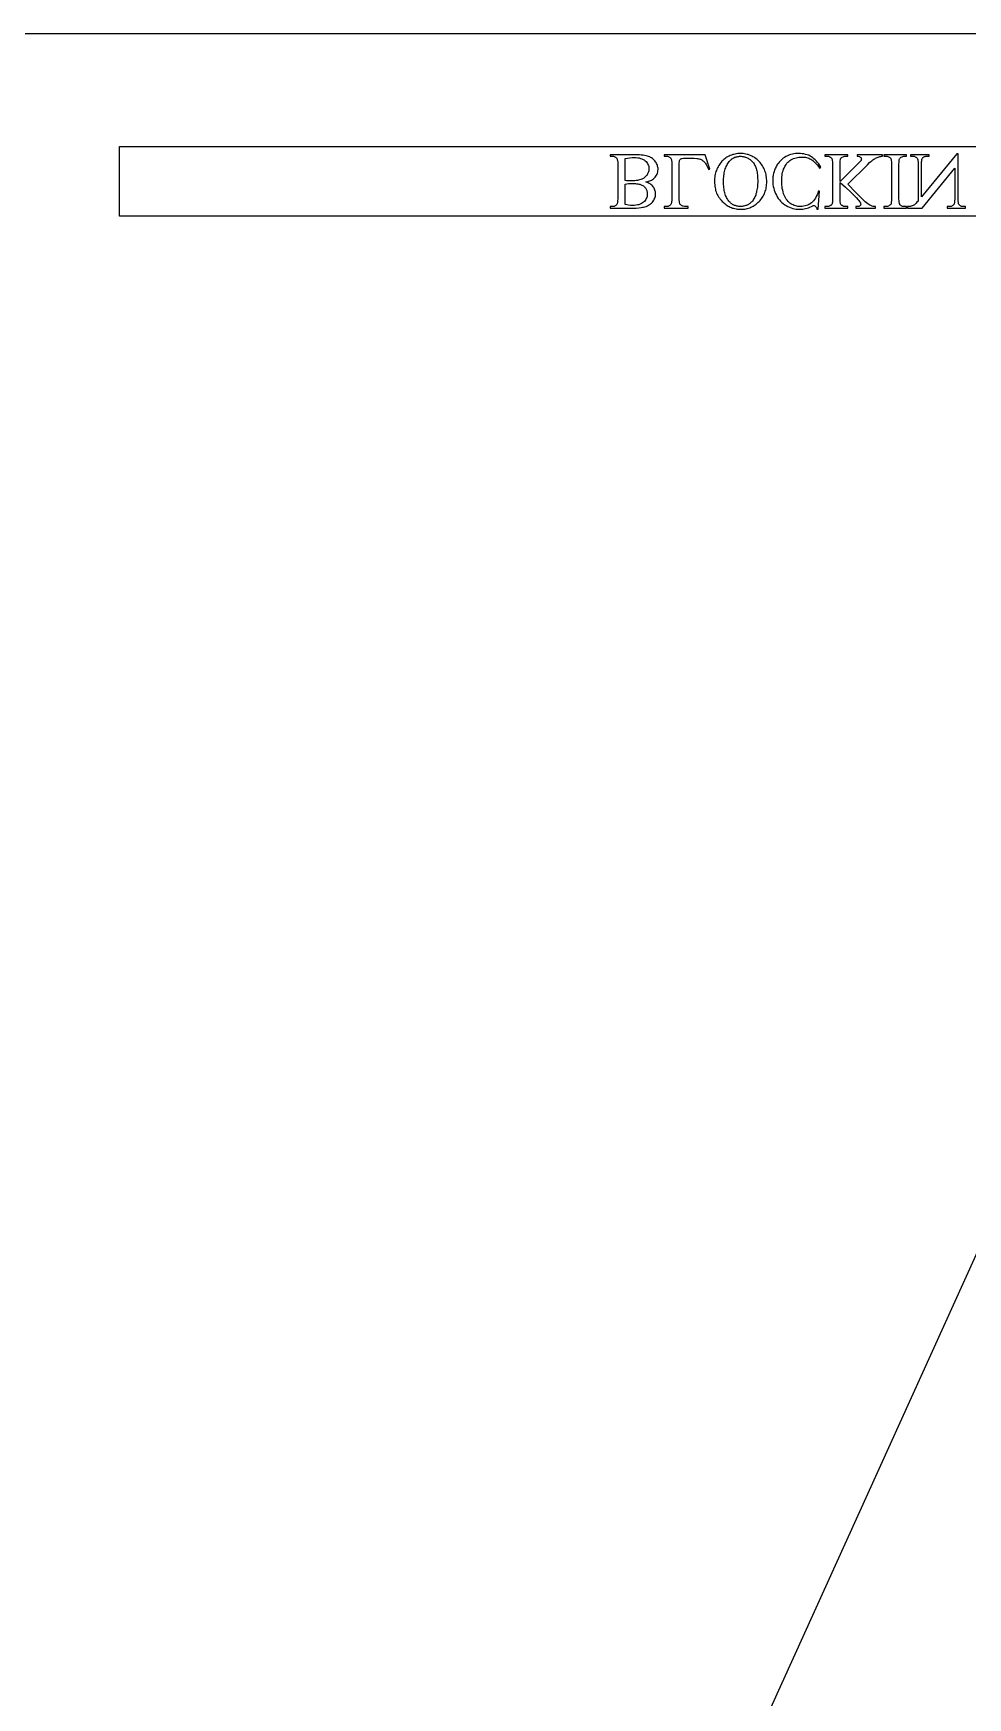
# Model space of a CAD drawing. Extents: x 3 to 160, y -23 to 46.
# Drawn here: x 128.57 to 135.27, y 33 to 44.93 of the extents above; entities that cross this region are included whole.
import ezdxf

# ---------------------------------------------------------------- set-up
doc = ezdxf.new("R2010")
doc.units = 0
doc.layers.add('LAYER_1', color=18, linetype='CONTINUOUS')

msp = doc.modelspace()

# ---------------------------------------------------------------- linework, layer by layer
at = {"layer": 'LAYER_1'}
msp.add_lwpolyline([(98.13, 44.934), (152.473, 44.934)], dxfattribs=at)
msp.add_lwpolyline([(98.13, 44.934), (152.473, 44.934)], dxfattribs=at)
msp.add_lwpolyline([(98.13, 44.934), (152.473, 44.934)], dxfattribs=at)
for points in [[(129.192, 44.122), (139.192, 44.122), (139.192, 43.622), (129.192, 43.622)], [(129.192, 44.122), (139.192, 44.122), (139.192, 43.622), (129.192, 43.622)], [(132.966, 43.868), (132.976, 43.87), (132.985, 43.873), (132.993, 43.876), (133.001, 43.879), (133.008, 43.882), (133.014, 43.886), (133.02, 43.891), (133.025, 43.895), (133.032, 43.902), (133.037, 43.909), (133.042, 43.916), (133.046, 43.924), (133.049, 43.932), (133.051, 43.94), (133.052, 43.949), (133.053, 43.958), (133.053, 43.966), (133.052, 43.973), (133.05, 43.98), (133.048, 43.986), (133.046, 43.993), (133.043, 44), (133.039, 44.007), (133.035, 44.013), (133.03, 44.019), (133.025, 44.025), (133.019, 44.031), (133.013, 44.036), (133.007, 44.04), (133, 44.044), (132.993, 44.048), (132.985, 44.051), (132.977, 44.054), (132.967, 44.056), (132.957, 44.058), (132.946, 44.06), (132.933, 44.061), (132.919, 44.062), (132.905, 44.063), (132.889, 44.063), (132.709, 44.063), (132.709, 44.053), (132.723, 44.053), (132.729, 44.052), (132.734, 44.052), (132.739, 44.051), (132.744, 44.049), (132.748, 44.047), (132.751, 44.044), (132.755, 44.041), (132.758, 44.037), (132.759, 44.035), (132.76, 44.031), (132.761, 44.027), (132.762, 44.022), (132.764, 44.01), (132.764, 43.995), (132.764, 43.748), (132.763, 43.732), (132.763, 43.725), (132.762, 43.719), (132.761, 43.714), (132.759, 43.71), (132.758, 43.706), (132.756, 43.703), (132.753, 43.701), (132.75, 43.698), (132.746, 43.696), (132.742, 43.694), (132.738, 43.693), (132.733, 43.692), (132.728, 43.691), (132.723, 43.691), (132.709, 43.691), (132.709, 43.681), (132.874, 43.681), (132.896, 43.681), (132.916, 43.682), (132.933, 43.684), (132.941, 43.686), (132.948, 43.687), (132.958, 43.69), (132.968, 43.693), (132.977, 43.697), (132.985, 43.701), (132.993, 43.706), (133, 43.711), (133.007, 43.717), (133.013, 43.723), (133.018, 43.73), (133.023, 43.737), (133.026, 43.744), (133.03, 43.751), (133.032, 43.759), (133.034, 43.766), (133.035, 43.774), (133.035, 43.783), (133.035, 43.79), (133.034, 43.797), (133.033, 43.803), (133.031, 43.81), (133.028, 43.816), (133.025, 43.823), (133.022, 43.828), (133.018, 43.834), (133.013, 43.84), (133.008, 43.845), (133.002, 43.85), (132.996, 43.854), (132.989, 43.858), (132.982, 43.862), (132.974, 43.865)], [(133.416, 43.957), (133.425, 43.959), (133.392, 44.063), (133.096, 44.063), (133.096, 44.053), (133.11, 44.053), (133.116, 44.052), (133.122, 44.052), (133.127, 44.05), (133.131, 44.049), (133.135, 44.047), (133.139, 44.044), (133.142, 44.041), (133.145, 44.037), (133.146, 44.034), (133.148, 44.031), (133.149, 44.027), (133.15, 44.022), (133.151, 44.01), (133.151, 43.995), (133.151, 43.748), (133.151, 43.732), (133.15, 43.725), (133.149, 43.719), (133.148, 43.714), (133.147, 43.71), (133.145, 43.706), (133.143, 43.703), (133.14, 43.701), (133.137, 43.698), (133.133, 43.696), (133.129, 43.694), (133.125, 43.693), (133.121, 43.692), (133.116, 43.691), (133.11, 43.691), (133.096, 43.691), (133.096, 43.681), (133.269, 43.681), (133.269, 43.691), (133.255, 43.691), (133.243, 43.692), (133.234, 43.694), (133.23, 43.695), (133.226, 43.697), (133.221, 43.7), (133.216, 43.703), (133.212, 43.707), (133.21, 43.712), (133.209, 43.714), (133.208, 43.718), (133.206, 43.727), (133.205, 43.739), (133.205, 43.755), (133.205, 43.995), (133.205, 44.006), (133.206, 44.015), (133.208, 44.022), (133.21, 44.027), (133.212, 44.03), (133.214, 44.032), (133.217, 44.034), (133.22, 44.036), (133.226, 44.037), (133.235, 44.038), (133.248, 44.039), (133.264, 44.039), (133.292, 44.039), (133.312, 44.038), (133.33, 44.037), (133.337, 44.036), (133.343, 44.035), (133.349, 44.034), (133.354, 44.032), (133.358, 44.031), (133.363, 44.029), (133.367, 44.026), (133.371, 44.023), (133.375, 44.02), (133.379, 44.017), (133.386, 44.009), (133.39, 44.005), (133.394, 44), (133.397, 43.994), (133.401, 43.988), (133.408, 43.974)], [(133.649, 43.672), (133.658, 43.672), (133.667, 43.673), (133.676, 43.674), (133.685, 43.675), (133.693, 43.677), (133.702, 43.68), (133.71, 43.683), (133.718, 43.686), (133.726, 43.69), (133.734, 43.694), (133.742, 43.699), (133.749, 43.704), (133.757, 43.709), (133.764, 43.715), (133.771, 43.722), (133.778, 43.728), (133.784, 43.736), (133.79, 43.743), (133.796, 43.751), (133.802, 43.758), (133.806, 43.767), (133.811, 43.775), (133.815, 43.783), (133.819, 43.792), (133.822, 43.801), (133.825, 43.81), (133.827, 43.819), (133.829, 43.829), (133.83, 43.839), (133.831, 43.849), (133.832, 43.859), (133.832, 43.87), (133.832, 43.88), (133.831, 43.891), (133.83, 43.901), (133.829, 43.911), (133.827, 43.921), (133.825, 43.931), (133.822, 43.94), (133.819, 43.949), (133.815, 43.958), (133.811, 43.967), (133.806, 43.975), (133.801, 43.984), (133.796, 43.992), (133.79, 44), (133.784, 44.007), (133.777, 44.014), (133.77, 44.021), (133.763, 44.028), (133.756, 44.034), (133.748, 44.04), (133.741, 44.045), (133.733, 44.049), (133.725, 44.054), (133.716, 44.058), (133.708, 44.061), (133.699, 44.064), (133.691, 44.066), (133.682, 44.068), (133.673, 44.07), (133.663, 44.071), (133.654, 44.072), (133.644, 44.072), (133.634, 44.072), (133.625, 44.071), (133.615, 44.07), (133.606, 44.068), (133.597, 44.066), (133.588, 44.064), (133.58, 44.061), (133.571, 44.058), (133.563, 44.054), (133.555, 44.05), (133.547, 44.045), (133.54, 44.04), (133.532, 44.035), (133.525, 44.029), (133.518, 44.023), (133.511, 44.016), (133.505, 44.009), (133.499, 44.001), (133.493, 43.994), (133.488, 43.986), (133.483, 43.977), (133.479, 43.969), (133.475, 43.96), (133.471, 43.951), (133.468, 43.942), (133.465, 43.933), (133.463, 43.923), (133.461, 43.913), (133.46, 43.903), (133.458, 43.892), (133.458, 43.882), (133.458, 43.87), (133.458, 43.859), (133.459, 43.848), (133.46, 43.838), (133.462, 43.827), (133.464, 43.817), (133.466, 43.807), (133.47, 43.797), (133.473, 43.788), (133.477, 43.779), (133.482, 43.77), (133.487, 43.761), (133.493, 43.753), (133.499, 43.745), (133.505, 43.737), (133.512, 43.729), (133.52, 43.722), (133.527, 43.716), (133.534, 43.71), (133.541, 43.705), (133.548, 43.7), (133.555, 43.695), (133.563, 43.691), (133.571, 43.688), (133.579, 43.684), (133.587, 43.681), (133.595, 43.679), (133.604, 43.677), (133.612, 43.675), (133.621, 43.674), (133.63, 43.673), (133.639, 43.672)], [(134.202, 43.672), (134.211, 43.802), (134.202, 43.802), (134.198, 43.788), (134.193, 43.775), (134.187, 43.763), (134.181, 43.752), (134.175, 43.742), (134.168, 43.733), (134.16, 43.725), (134.152, 43.718), (134.144, 43.712), (134.135, 43.707), (134.126, 43.702), (134.117, 43.699), (134.107, 43.696), (134.096, 43.694), (134.086, 43.693), (134.075, 43.692), (134.065, 43.693), (134.056, 43.693), (134.047, 43.695), (134.038, 43.697), (134.03, 43.7), (134.022, 43.703), (134.014, 43.707), (134.006, 43.712), (133.998, 43.717), (133.991, 43.723), (133.985, 43.729), (133.978, 43.737), (133.972, 43.745), (133.967, 43.753), (133.962, 43.763), (133.957, 43.773), (133.953, 43.784), (133.95, 43.796), (133.947, 43.808), (133.944, 43.821), (133.942, 43.834), (133.941, 43.848), (133.94, 43.863), (133.94, 43.878), (133.94, 43.891), (133.941, 43.903), (133.942, 43.915), (133.944, 43.927), (133.946, 43.938), (133.949, 43.948), (133.952, 43.959), (133.956, 43.968), (133.961, 43.978), (133.966, 43.986), (133.971, 43.994), (133.977, 44.002), (133.984, 44.009), (133.991, 44.015), (133.998, 44.021), (134.006, 44.027), (134.015, 44.032), (134.024, 44.036), (134.033, 44.039), (134.042, 44.042), (134.052, 44.044), (134.062, 44.046), (134.072, 44.047), (134.083, 44.047), (134.092, 44.047), (134.101, 44.046), (134.109, 44.045), (134.118, 44.043), (134.126, 44.041), (134.134, 44.038), (134.141, 44.035), (134.148, 44.031), (134.156, 44.027), (134.163, 44.021), (134.171, 44.015), (134.178, 44.007), (134.186, 43.999), (134.194, 43.99), (134.203, 43.979), (134.211, 43.968), (134.22, 43.973), (134.213, 43.986), (134.205, 43.997), (134.197, 44.008), (134.189, 44.018), (134.18, 44.027), (134.171, 44.035), (134.162, 44.042), (134.153, 44.048), (134.143, 44.054), (134.133, 44.059), (134.122, 44.063), (134.111, 44.066), (134.099, 44.069), (134.087, 44.07), (134.075, 44.072), (134.062, 44.072), (134.05, 44.072), (134.038, 44.071), (134.027, 44.069), (134.017, 44.067), (134.006, 44.065), (133.996, 44.062), (133.987, 44.058), (133.977, 44.054), (133.968, 44.05), (133.96, 44.044), (133.951, 44.039), (133.943, 44.032), (133.935, 44.025), (133.928, 44.018), (133.921, 44.01), (133.914, 44.001), (133.91, 43.995), (133.905, 43.988), (133.901, 43.981), (133.897, 43.974), (133.894, 43.967), (133.891, 43.959), (133.888, 43.952), (133.885, 43.944), (133.883, 43.936), (133.881, 43.929), (133.879, 43.92), (133.878, 43.912), (133.877, 43.904), (133.876, 43.895), (133.876, 43.887), (133.875, 43.878), (133.876, 43.864), (133.877, 43.85), (133.879, 43.836), (133.882, 43.823), (133.885, 43.81), (133.89, 43.797), (133.895, 43.785), (133.901, 43.773), (133.908, 43.761), (133.915, 43.75), (133.923, 43.74), (133.932, 43.73), (133.941, 43.721), (133.95, 43.713), (133.961, 43.705), (133.972, 43.698), (133.983, 43.692), (133.995, 43.687), (134.007, 43.682), (134.019, 43.678), (134.031, 43.676), (134.044, 43.674), (134.057, 43.672), (134.07, 43.672), (134.08, 43.672), (134.091, 43.673), (134.101, 43.675), (134.111, 43.677), (134.121, 43.68), (134.132, 43.683), (134.142, 43.687), (134.152, 43.692), (134.157, 43.695), (134.162, 43.697), (134.166, 43.698), (134.169, 43.698), (134.172, 43.698), (134.176, 43.697), (134.179, 43.695), (134.182, 43.693), (134.185, 43.689), (134.188, 43.684), (134.191, 43.678), (134.192, 43.672)], [(134.413, 43.851), (134.554, 43.991), (134.57, 44.007), (134.578, 44.014), (134.586, 44.02), (134.593, 44.026), (134.6, 44.031), (134.606, 44.035), (134.613, 44.038), (134.619, 44.041), (134.625, 44.044), (134.631, 44.046), (134.637, 44.048), (134.643, 44.05), (134.65, 44.051), (134.656, 44.052), (134.662, 44.053), (134.662, 44.063), (134.48, 44.063), (134.48, 44.053), (134.488, 44.052), (134.494, 44.051), (134.499, 44.05), (134.503, 44.047), (134.507, 44.044), (134.509, 44.041), (134.51, 44.038), (134.511, 44.035), (134.511, 44.032), (134.51, 44.029), (134.509, 44.026), (134.508, 44.023), (134.506, 44.02), (134.502, 44.015), (134.49, 44.003), (134.358, 43.872), (134.358, 43.995), (134.359, 44.009), (134.359, 44.02), (134.36, 44.028), (134.362, 44.034), (134.364, 44.037), (134.366, 44.04), (134.37, 44.043), (134.374, 44.046), (134.38, 44.049), (134.386, 44.051), (134.393, 44.052), (134.4, 44.053), (134.413, 44.053), (134.413, 44.063), (134.249, 44.063), (134.249, 44.053), (134.263, 44.053), (134.269, 44.053), (134.274, 44.052), (134.279, 44.051), (134.283, 44.049), (134.288, 44.047), (134.291, 44.045), (134.295, 44.042), (134.297, 44.039), (134.299, 44.036), (134.3, 44.033), (134.302, 44.029), (134.302, 44.024), (134.304, 44.011), (134.304, 43.995), (134.304, 43.748), (134.304, 43.735), (134.303, 43.724), (134.302, 43.716), (134.301, 43.71), (134.299, 43.706), (134.296, 43.703), (134.293, 43.7), (134.289, 43.698), (134.283, 43.695), (134.276, 43.693), (134.27, 43.692), (134.263, 43.691), (134.249, 43.691), (134.249, 43.681), (134.413, 43.681), (134.413, 43.691), (134.4, 43.691), (134.393, 43.691), (134.386, 43.693), (134.38, 43.695), (134.374, 43.698), (134.37, 43.7), (134.366, 43.703), (134.364, 43.707), (134.362, 43.711), (134.36, 43.717), (134.359, 43.725), (134.359, 43.735), (134.358, 43.748), (134.358, 43.865), (134.397, 43.83), (134.435, 43.794), (134.451, 43.779), (134.464, 43.766), (134.476, 43.754), (134.485, 43.743), (134.493, 43.734), (134.498, 43.727), (134.502, 43.722), (134.504, 43.717), (134.505, 43.712), (134.506, 43.707), (134.506, 43.704), (134.504, 43.701), (134.503, 43.699), (134.5, 43.696), (134.496, 43.694), (134.492, 43.692), (134.486, 43.691), (134.48, 43.691), (134.471, 43.691), (134.471, 43.681), (134.612, 43.681), (134.612, 43.691), (134.606, 43.691), (134.6, 43.692), (134.594, 43.693), (134.589, 43.694), (134.584, 43.696), (134.578, 43.699), (134.571, 43.702), (134.564, 43.706), (134.557, 43.712), (134.548, 43.718), (134.538, 43.726), (134.528, 43.735), (134.511, 43.752), (134.471, 43.793)], [(134.835, 44.053), (134.835, 44.063), (134.671, 44.063), (134.671, 44.053), (134.685, 44.053), (134.691, 44.053), (134.696, 44.052), (134.701, 44.051), (134.705, 44.049), (134.71, 44.047), (134.713, 44.045), (134.717, 44.042), (134.719, 44.039), (134.721, 44.036), (134.722, 44.033), (134.724, 44.029), (134.724, 44.024), (134.726, 44.011), (134.726, 43.995), (134.726, 43.748), (134.726, 43.735), (134.725, 43.724), (134.724, 43.716), (134.723, 43.71), (134.721, 43.707), (134.718, 43.703), (134.715, 43.701), (134.711, 43.698), (134.705, 43.695), (134.698, 43.693), (134.692, 43.692), (134.685, 43.691), (134.671, 43.691), (134.671, 43.681), (134.835, 43.681), (134.835, 43.691), (134.822, 43.691), (134.816, 43.691), (134.811, 43.692), (134.806, 43.693), (134.801, 43.695), (134.797, 43.696), (134.794, 43.699), (134.79, 43.702), (134.787, 43.705), (134.786, 43.708), (134.784, 43.711), (134.783, 43.715), (134.782, 43.72), (134.781, 43.726), (134.781, 43.733), (134.78, 43.748), (134.78, 43.995), (134.781, 44.009), (134.781, 44.02), (134.782, 44.028), (134.784, 44.034), (134.786, 44.037), (134.788, 44.04), (134.792, 44.043), (134.796, 44.046), (134.802, 44.049), (134.808, 44.051), (134.815, 44.052), (134.822, 44.053)], [(134.842, 43.681), (134.946, 43.681), (135.18, 43.968), (135.18, 43.747), (135.179, 43.731), (135.178, 43.724), (135.178, 43.718), (135.176, 43.713), (135.175, 43.709), (135.173, 43.706), (135.172, 43.703), (135.169, 43.7), (135.166, 43.698), (135.162, 43.696), (135.158, 43.694), (135.154, 43.693), (135.149, 43.692), (135.144, 43.691), (135.139, 43.691), (135.125, 43.691), (135.125, 43.681), (135.258, 43.681), (135.258, 43.691), (135.245, 43.691), (135.239, 43.691), (135.234, 43.692), (135.229, 43.693), (135.224, 43.695), (135.22, 43.697), (135.216, 43.699), (135.213, 43.702), (135.211, 43.706), (135.209, 43.708), (135.208, 43.712), (135.207, 43.716), (135.206, 43.721), (135.205, 43.732), (135.204, 43.747), (135.204, 44.069), (135.194, 44.069), (134.942, 43.761), (134.942, 43.997), (134.942, 44.013), (134.943, 44.02), (134.944, 44.025), (134.945, 44.031), (134.946, 44.035), (134.948, 44.038), (134.95, 44.041), (134.952, 44.044), (134.956, 44.046), (134.959, 44.048), (134.963, 44.05), (134.968, 44.051), (134.972, 44.052), (134.977, 44.053), (134.983, 44.053), (134.996, 44.053), (134.996, 44.063), (134.863, 44.063), (134.863, 44.053), (134.876, 44.053), (134.882, 44.052), (134.888, 44.052), (134.893, 44.051), (134.897, 44.049), (134.901, 44.047), (134.905, 44.044), (134.908, 44.041), (134.911, 44.038), (134.912, 44.035), (134.914, 44.032), (134.915, 44.028), (134.916, 44.023), (134.917, 44.011), (134.917, 43.997), (134.917, 43.731), (134.909, 43.722), (134.903, 43.715), (134.897, 43.709), (134.892, 43.705), (134.887, 43.702), (134.881, 43.699), (134.874, 43.696), (134.867, 43.694), (134.862, 43.693), (134.856, 43.692), (134.85, 43.691), (134.842, 43.691)], [(132.818, 44.036), (132.834, 44.039), (132.851, 44.041), (132.867, 44.043), (132.883, 44.043), (132.895, 44.043), (132.907, 44.042), (132.918, 44.04), (132.928, 44.037), (132.937, 44.034), (132.946, 44.03), (132.954, 44.026), (132.961, 44.02), (132.967, 44.014), (132.972, 44.008), (132.977, 44.001), (132.981, 43.994), (132.984, 43.987), (132.986, 43.98), (132.987, 43.972), (132.987, 43.963), (132.987, 43.958), (132.987, 43.952), (132.986, 43.947), (132.984, 43.941), (132.983, 43.936), (132.981, 43.931), (132.978, 43.926), (132.975, 43.92), (132.972, 43.915), (132.968, 43.911), (132.964, 43.906), (132.959, 43.902), (132.954, 43.898), (132.949, 43.894), (132.942, 43.891), (132.936, 43.888), (132.929, 43.885), (132.921, 43.883), (132.913, 43.881), (132.905, 43.879), (132.897, 43.878), (132.887, 43.877), (132.878, 43.876), (132.868, 43.876), (132.852, 43.876), (132.838, 43.877), (132.827, 43.877), (132.818, 43.879)], [(133.643, 43.692), (133.637, 43.693), (133.631, 43.693), (133.625, 43.694), (133.619, 43.695), (133.613, 43.696), (133.608, 43.698), (133.602, 43.7), (133.597, 43.702), (133.592, 43.705), (133.587, 43.707), (133.582, 43.71), (133.578, 43.714), (133.573, 43.718), (133.569, 43.722), (133.565, 43.726), (133.561, 43.731), (133.556, 43.737), (133.552, 43.743), (133.548, 43.75), (133.544, 43.757), (133.541, 43.764), (133.537, 43.772), (133.534, 43.78), (133.532, 43.789), (133.53, 43.798), (133.528, 43.807), (133.526, 43.817), (133.525, 43.826), (133.524, 43.837), (133.523, 43.847), (133.522, 43.858), (133.522, 43.869), (133.522, 43.881), (133.523, 43.892), (133.524, 43.903), (133.525, 43.913), (133.526, 43.924), (133.528, 43.934), (133.53, 43.943), (133.532, 43.952), (133.535, 43.961), (133.538, 43.97), (133.541, 43.978), (133.545, 43.986), (133.549, 43.993), (133.553, 44), (133.557, 44.007), (133.562, 44.014), (133.566, 44.018), (133.57, 44.022), (133.575, 44.027), (133.579, 44.03), (133.583, 44.034), (133.588, 44.037), (133.593, 44.04), (133.598, 44.042), (133.603, 44.045), (133.608, 44.046), (133.614, 44.048), (133.62, 44.049), (133.625, 44.051), (133.631, 44.051), (133.637, 44.052), (133.644, 44.052), (133.65, 44.052), (133.657, 44.051), (133.663, 44.05), (133.669, 44.049), (133.675, 44.048), (133.681, 44.046), (133.687, 44.044), (133.693, 44.041), (133.698, 44.039), (133.704, 44.035), (133.709, 44.032), (133.714, 44.028), (133.719, 44.024), (133.723, 44.02), (133.728, 44.015), (133.733, 44.01), (133.737, 44.004), (133.741, 43.999), (133.744, 43.992), (133.748, 43.986), (133.751, 43.979), (133.754, 43.971), (133.757, 43.964), (133.759, 43.956), (133.761, 43.947), (133.763, 43.938), (133.764, 43.929), (133.765, 43.92), (133.766, 43.91), (133.767, 43.899), (133.768, 43.877), (133.768, 43.865), (133.767, 43.853), (133.766, 43.842), (133.765, 43.831), (133.764, 43.821), (133.762, 43.811), (133.76, 43.801), (133.758, 43.792), (133.755, 43.783), (133.753, 43.774), (133.749, 43.766), (133.746, 43.758), (133.742, 43.751), (133.738, 43.744), (133.734, 43.737), (133.729, 43.731), (133.725, 43.726), (133.721, 43.722), (133.717, 43.718), (133.712, 43.714), (133.707, 43.711), (133.702, 43.707), (133.697, 43.705), (133.692, 43.702), (133.687, 43.7), (133.681, 43.698), (133.675, 43.696), (133.669, 43.695), (133.663, 43.694), (133.657, 43.693), (133.65, 43.693)], [(132.818, 43.853), (132.829, 43.854), (132.842, 43.856), (132.856, 43.856), (132.871, 43.857), (132.891, 43.856), (132.899, 43.855), (132.908, 43.854), (132.915, 43.853), (132.922, 43.852), (132.928, 43.85), (132.933, 43.848), (132.938, 43.845), (132.943, 43.843), (132.948, 43.84), (132.952, 43.837), (132.955, 43.833), (132.959, 43.829), (132.962, 43.825), (132.965, 43.821), (132.968, 43.816), (132.97, 43.811), (132.972, 43.806), (132.973, 43.801), (132.975, 43.796), (132.975, 43.791), (132.976, 43.786), (132.976, 43.781), (132.976, 43.772), (132.974, 43.764), (132.972, 43.757), (132.969, 43.749), (132.965, 43.742), (132.961, 43.736), (132.955, 43.729), (132.949, 43.723), (132.942, 43.718), (132.934, 43.713), (132.925, 43.709), (132.915, 43.705), (132.905, 43.703), (132.894, 43.701), (132.882, 43.7), (132.869, 43.7), (132.855, 43.7), (132.842, 43.701), (132.83, 43.703), (132.818, 43.706)], [(139.613, 41.528), (133.809, 28.719), (132.252, 29.368), (138.567, 43.309), (139.476, 42.898)], [(139.613, 41.528), (133.809, 28.719), (132.252, 29.368), (138.567, 43.309), (139.476, 42.898)]]:
    msp.add_lwpolyline(points, close=True, dxfattribs=at)

doc.saveas('drawing.dxf')
